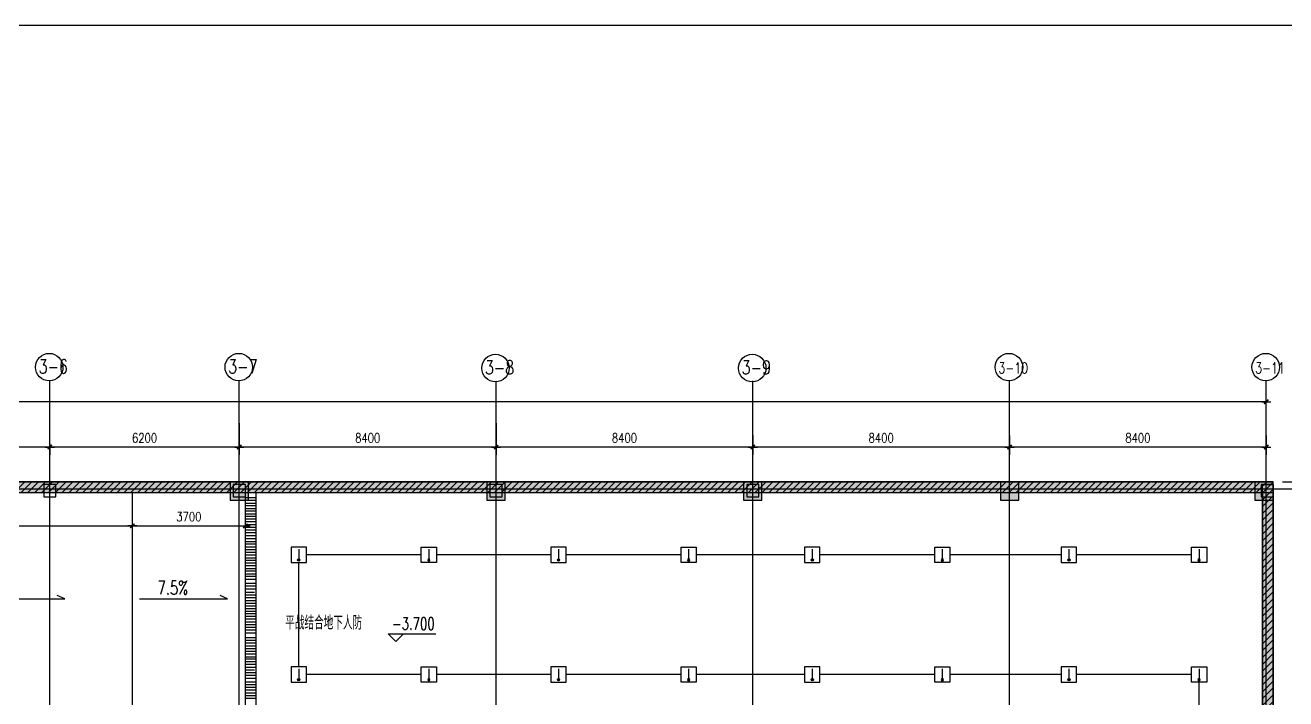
# Model space of a CAD drawing. Extents: x -170759 to 304867, y -311201 to 112352.
# Drawn here: x 71957 to 113200, y -229184 to -207136 of the extents above; entities that cross this region are included whole.
import ezdxf

# ---------------------------------------------------------------- set-up
doc = ezdxf.new("R2010")
doc.units = 0
doc.linetypes.add('DOT2', pattern=[0.125, 0, -0.125])
doc.linetypes.add('DOTE', pattern=[2.42, 2, -0.2, 0.02, -0.2])
doc.layers.get('0').update_dxf_attribs({"linetype": 'CONTINUOUS'})
doc.layers.get('DEFPOINTS').update_dxf_attribs({"linetype": 'CONTINUOUS'})
for name, color, linetype in [('4', 2, 'DOT2'), ('AXIS', 3, 'CONTINUOUS'), ('DOTE', 251, 'CONTINUOUS'), ('EQUIP', 3, 'CONTINUOUS'), ('STAIR', 2, 'CONTINUOUS'), ('TC', 253, 'CONTINUOUS'), ('TEXT', 6, 'CONTINUOUS'), ('TXT', 3, 'CONTINUOUS'), ('WALL', 7, 'CONTINUOUS'), ('WIRE', 1, 'CONTINUOUS'), ('导线', 1, 'CONTINUOUS'), ('柱子', 170, 'CONTINUOUS')]:
    doc.layers.add(name, color=color, linetype=linetype)
doc.styles.add('DIM_FONT', font='SIMPLEX.shx', dxfattribs={"width": 0.8})
doc.styles.add('HZTXT', font='txt.shx', dxfattribs={"width": 0.8, "bigfont": 'hztxt.shx'})
doc.styles.add('STYLE1', font='txt.shx', dxfattribs={"width": 0.8, "bigfont": 'HZTXT.shx'})
doc.dimstyles.new('AXIS', dxfattribs={"dimtxt": 300, "dimasz": 1, "dimexe": 250, "dimexo": 300, "dimgap": 150, "dimtad": 1, "dimdec": 0, "dimdsep": 46, "dimtxsty": 'DIM_FONT', "dimblk": '_DIMX', "dimblk1": '_DIMX', "dimblk2": '_DIMX', "dimcen": 2.5, "dimse1": 1, "dimse2": 1, "dimclrd": 3, "dimclre": 3, "dimclrt": 7, "dimadec": 0, "dimazin": 0, "dimtfac": 1, "dimtdec": 0, "dimtix": 1, "dimtmove": 2, "dimatfit": 3, "dimldrblk": '_DIMX', "dimfxl": 0, "dimtolj": 1, "dimtzin": 0, "dimarcsym": 0})
doc.dimstyles.new('NORMAL', dxfattribs={"dimtxt": 300, "dimasz": 1, "dimexe": 250, "dimexo": 300, "dimgap": 150, "dimtad": 1, "dimdec": 0, "dimzin": 0, "dimdsep": 46, "dimtxsty": 'DIM_FONT', "dimblk": '_DIMX', "dimblk1": '_DIMX', "dimblk2": '_DIMX', "dimsah": 1, "dimcen": 2.5, "dimclrt": 7, "dimadec": 0, "dimazin": 0, "dimtfac": 1, "dimtdec": 0, "dimtix": 1, "dimtmove": 2, "dimatfit": 3, "dimldrblk": '_DIMX', "dimfxl": 0, "dimtolj": 1, "dimtzin": 0, "dimarcsym": 0})

# ---------------------------------------------------------------- blocks, each defined once
blk = doc.blocks.new('_DIMX')
blk.add_line((-150, 0), (150, 0))
at = {"const_width": 50}
blk.add_lwpolyline([(-70, -70), (70, 70)], dxfattribs=at)
blk = doc.blocks.new('*D400')
at = {"layer": 'DEFPOINTS', "color": 0}
for p in [(30762, -219462), (112562, -219970), (30762, -220240)]:
    blk.add_point(p, dxfattribs=at)
at = {"layer": 'TC', "color": 0, "lineweight": -2}
for p, q in [((30762, -219940), (30762, -219212)), ((112562, -219670), (112562, -219212)), ((112561, -219462), (30763, -219462))]:
    blk.add_line(p, q, dxfattribs=at)
at = {"layer": 'TC', "color": 0, "lineweight": -2, "rotation": 180}
blk.add_blockref('_DIMX', (30762, -219462), dxfattribs=at)
at = {"layer": 'TC', "color": 0, "lineweight": -2}
blk.add_blockref('_DIMX', (112562, -219462), dxfattribs=at)
at = {"layer": 'TC', "color": 7, "insert": (70988, -219162), "char_height": 300, "attachment_point": 5, "style": 'DIM_FONT'}
blk.add_mtext('\\A1;81800', dxfattribs=at)
blk = doc.blocks.new('*D417')
at = {"layer": 'DEFPOINTS', "color": 0}
for p in [(78962, -219866, 0), (87362, -219866, 0), (78962, -220944)]:
    blk.add_point(p, dxfattribs=at)
at = {"layer": 'TC', "color": 0, "lineweight": -2}
for p, q in [((78962, -220166), (78962, -221194)), ((87361, -220944), (78963, -220944))]:
    blk.add_line(p, q, dxfattribs=at)
at = {"layer": 'TC', "color": 0, "lineweight": -2, "rotation": 180}
blk.add_blockref('_DIMX', (78962, -220944), dxfattribs=at)
at = {"layer": 'TC', "color": 0, "lineweight": -2}
blk.add_blockref('_DIMX', (87362, -220944), dxfattribs=at)
at = {"layer": 'TC', "color": 7, "insert": (83162, -220644), "char_height": 300, "attachment_point": 5, "style": 'DIM_FONT'}
blk.add_mtext('\\A1;8400', dxfattribs=at)
blk = doc.blocks.new('*D424')
at = {"layer": 'DEFPOINTS', "color": 0}
for p in [(64362, -220540, 0), (72762, -220540, 0), (64362, -220944)]:
    blk.add_point(p, dxfattribs=at)
at = {"layer": 'TC', "color": 0, "lineweight": -2}
for p, q in [((64362, -220840), (64362, -221194)), ((72761, -220944), (64363, -220944))]:
    blk.add_line(p, q, dxfattribs=at)
at = {"layer": 'TC', "color": 0, "lineweight": -2, "rotation": 180}
blk.add_blockref('_DIMX', (64362, -220944), dxfattribs=at)
at = {"layer": 'TC', "color": 0, "lineweight": -2}
blk.add_blockref('_DIMX', (72762, -220944), dxfattribs=at)
at = {"layer": 'TC', "color": 7, "insert": (68562, -220644), "char_height": 300, "attachment_point": 5, "style": 'DIM_FONT'}
blk.add_mtext('\\A1;8400', dxfattribs=at)
blk = doc.blocks.new('*D426')
at = {"layer": 'DEFPOINTS', "color": 0}
for p in [(78962, -219866, 0), (72762, -220540, 0), (72762, -220944)]:
    blk.add_point(p, dxfattribs=at)
at = {"layer": 'TC', "color": 0, "lineweight": -2}
for p, q in [((72762, -220840), (72762, -221194)), ((78961, -220944), (72763, -220944))]:
    blk.add_line(p, q, dxfattribs=at)
at = {"layer": 'TC', "color": 0, "lineweight": -2, "rotation": 180}
blk.add_blockref('_DIMX', (72762, -220944), dxfattribs=at)
at = {"layer": 'TC', "color": 0, "lineweight": -2}
blk.add_blockref('_DIMX', (78962, -220944), dxfattribs=at)
at = {"layer": 'TC', "color": 7, "insert": (75862, -220644), "char_height": 300, "attachment_point": 5, "style": 'DIM_FONT'}
blk.add_mtext('\\A1;6200', dxfattribs=at)
blk = doc.blocks.new('*D427')
at = {"layer": 'DEFPOINTS', "color": 0}
for p in [(95762, -220270, 0), (104162, -220270, 0), (95762, -220944)]:
    blk.add_point(p, dxfattribs=at)
at = {"layer": 'TC', "color": 0, "lineweight": -2}
for p, q in [((95762, -220570), (95762, -221194)), ((104162, -220570), (104162, -221194)), ((104161, -220944), (95763, -220944))]:
    blk.add_line(p, q, dxfattribs=at)
at = {"layer": 'TC', "color": 0, "lineweight": -2, "rotation": 180}
blk.add_blockref('_DIMX', (95762, -220944), dxfattribs=at)
at = {"layer": 'TC', "color": 0, "lineweight": -2}
blk.add_blockref('_DIMX', (104162, -220944), dxfattribs=at)
at = {"layer": 'TC', "color": 7, "insert": (99962, -220644), "char_height": 300, "attachment_point": 5, "style": 'DIM_FONT'}
blk.add_mtext('\\A1;8400', dxfattribs=at)
blk = doc.blocks.new('_LINKPT1')
blk.add_line((0, 0), (0, 0))
blk = doc.blocks.new('M_I13KNT')
for p, q in [((0.5, 0.5), (-0.5, 0.5)), ((-0.5, 0.5), (-0.5, -0.5)), ((0, 0.375), (0, -0.412)), ((0.5, -0.5), (0.5, 0.5)), ((-0.5, -0.5), (0.5, -0.5))]:
    blk.add_line(p, q)
blk.add_circle((0, -0.338), 0.075)
for points in [[(-0.065, -0.3), (0.065, -0.3), (-0.075, -0.338), (0.075, -0.338)], [(-0.065, -0.375), (0.065, -0.375), (-0.075, -0.338), (0.075, -0.338)], [(-0.037, -0.273), (0.038, -0.273), (-0.065, -0.3), (0.065, -0.3)], [(-0.037, -0.402), (0.038, -0.402), (-0.065, -0.375), (0.065, -0.375)], [(0, -0.263), (0, -0.263), (-0.037, -0.273), (0.038, -0.273)], [(0, -0.412), (0, -0.412), (-0.037, -0.402), (0.038, -0.402)]]:
    blk.add_solid(points)
for p in [(-0.5, 0), (0, 0.5), (0.5, 0), (0, -0.5)]:
    blk.add_blockref('_LINKPT1', p)
at = {"width": 0.8, "flags": 9}
blk.add_attdef('A', (0, 0), '', height=0.000015, dxfattribs=at)
blk = doc.blocks.new('*D428')
at = {"layer": 'DEFPOINTS', "color": 0}
for p in [(87362, -219866, 0), (95762, -220270, 0), (87362, -220944)]:
    blk.add_point(p, dxfattribs=at)
at = {"layer": 'TC', "color": 0, "lineweight": -2}
for p, q in [((87362, -220166), (87362, -221194)), ((95761, -220944), (87363, -220944))]:
    blk.add_line(p, q, dxfattribs=at)
at = {"layer": 'TC', "color": 0, "lineweight": -2, "rotation": 180}
blk.add_blockref('_DIMX', (87362, -220944), dxfattribs=at)
at = {"layer": 'TC', "color": 0, "lineweight": -2}
blk.add_blockref('_DIMX', (95762, -220944), dxfattribs=at)
at = {"layer": 'TC', "color": 7, "insert": (91562, -220644), "char_height": 300, "attachment_point": 5, "style": 'DIM_FONT'}
blk.add_mtext('\\A1;8400', dxfattribs=at)
blk = doc.blocks.new('*D430')
at = {"layer": 'DEFPOINTS', "color": 0}
for p in [(104162, -220270, 0), (112562, -220270, 0), (104162, -220944)]:
    blk.add_point(p, dxfattribs=at)
at = {"layer": 'TC', "color": 0, "lineweight": -2}
for p, q in [((104162, -220570), (104162, -221194)), ((112562, -220570), (112562, -221194)), ((112561, -220944), (104163, -220944))]:
    blk.add_line(p, q, dxfattribs=at)
at = {"layer": 'TC', "color": 0, "lineweight": -2, "rotation": 180}
blk.add_blockref('_DIMX', (104162, -220944), dxfattribs=at)
at = {"layer": 'TC', "color": 0, "lineweight": -2}
blk.add_blockref('_DIMX', (112562, -220944), dxfattribs=at)
at = {"layer": 'TC', "color": 7, "insert": (108362, -220644), "char_height": 300, "attachment_point": 5, "style": 'DIM_FONT'}
blk.add_mtext('\\A1;8400', dxfattribs=at)
blk = doc.blocks.new('*D431')
at = {"layer": 'AXIS', "color": 0, "lineweight": -2}
for p, q in [((113092, -222077), (115419, -222077)), ((115169, -222076), (115169, -222075)), ((115169, -222307), (115169, -222077)), ((113092, -222307), (115419, -222307)), ((115169, -222308), (115169, -222309))]:
    blk.add_line(p, q, dxfattribs=at)
at = {"layer": 'DEFPOINTS', "color": 0}
for p in [(112792, -222077, 0), (115169, -222077), (112792, -222307, 0)]:
    blk.add_point(p, dxfattribs=at)
at = {"layer": 'AXIS', "color": 0, "lineweight": -2}
for p, rotation in [((115169, -222077), 270), ((115169, -222307), 90)]:
    blk.add_blockref('_DIMX', p, dxfattribs=dict(at, rotation=rotation))
at = {"layer": 'AXIS', "color": 7, "insert": (114869, -222192), "char_height": 300, "attachment_point": 5, "rotation": 90, "style": 'DIM_FONT'}
blk.add_mtext('\\A1;230', dxfattribs=at)

msp = doc.modelspace()

# ---------------------------------------------------------------- hatches: boundary and pattern name
at = {"layer": 'WALL'}
h = msp.add_hatch(dxfattribs=at)
h.set_pattern_fill('AR-CONC', color=256, scale=3, style=0)
h.set_pattern_definition([(50, (50704.1, -264957.1), (546.554, -47.8173), [57.15, -628.65]), (355, (50704.1, -264957.1), (-105.7285, 573.17), [45.72, -502.92]), (100.451, (50749.67, -264961.1), (440.8275, 525.35), [48.57, -534.27]), (46.1842, (50704.1, -264804.7), (813.237, -126.127), [85.725, -942.975]), (96.6356, (50771.9, -264815.2), (712.213, 742.277), [72.855, -801.405]), (351.184, (50704.1, -264804.7), (712.214, 742.275), [68.58, -754.38]), (21, (50780.3, -264842.8), (454.8446, -306.7966), [57.15, -628.65]), (326, (50780.3, -264842.8), (185.406, 552.564), [45.72, -502.92]), (71.4514, (50818.2, -264868.36), (640.2495, 245.7686), [48.57, -534.27]), (37.5, (50704.12, -264957.1), (9.2658, 253.6651), [0, -496.824, 0, -510.54, 0, -504.825]), (7.5, (50704.12, -264957.1), (200.459, 300.5417), [0, -291.084, 0, -485.394, 0, -192.405]), (327.5, (50534.2, -264957.1), (406.7718, -17.18623), [0, -190.5, 0, -594.36, 0, -788.67]), (317.5, (50458, -264957.1), (444.3875, 76.2795), [0, -247.65, 0, -394.716, 0, -560.07])])
h.paths.add_polyline_path([(110991.64473, -245327.46476), (112791.64473, -245327.46476), (112791.64473, -222077.46476), (51913.70716, -222077.46476), (51913.70716, -222427.46476), (112441.64473, -222427.46476), (112441.64473, -243587.46476), (110991.64473, -243587.46476), (110991.64473, -243887.46476), (112441.64473, -243887.46476), (112441.64473, -245087.46476), (110991.64473, -245087.46476)])
h = msp.add_hatch(dxfattribs=at)
h.set_pattern_fill('ANSI31', color=256, scale=50, style=0)
h.set_pattern_definition([(45, (50704.12, -266220.2), (-112.2532, 112.2532), [])])
h.paths.add_polyline_path([(110991.64473, -245327.46476), (112791.64473, -245327.46476), (112791.64473, -222077.46476), (51913.70716, -222077.46476), (51913.70716, -222427.46476), (112441.64473, -222427.46476), (112441.64473, -243587.46476), (110991.64473, -243587.46476), (110991.64473, -243887.46476), (112441.64473, -243887.46476), (112441.64473, -245087.46476), (110991.64473, -245087.46476)])
at = {"layer": '柱子'}
for points in [[(78661.64473, -222077.46476), (78661.64473, -222677.46476), (79261.64473, -222677.46476), (79261.64473, -222077.46476)], [(87061.64473, -222077.46476), (87061.64473, -222677.46476), (87661.64473, -222677.46476), (87661.64473, -222077.46476)], [(95461.64473, -222077.46476), (95461.64473, -222677.46476), (96061.64473, -222677.46476), (96061.64473, -222077.46476)], [(103861.64473, -222077.46476), (103861.64473, -222677.46476), (104461.64473, -222677.46476), (104461.64473, -222077.46476)], [(112191.64473, -222077.46476), (112191.64473, -222677.46476), (112791.64473, -222677.46476), (112791.64473, -222077.46476)]]:
    msp.add_hatch(color=170, dxfattribs=at).paths.add_polyline_path(points)

# ---------------------------------------------------------------- linework, layer by layer
msp.add_lwpolyline([(23691.29394, -207136.00506), (122198.68585, -207136.00506), (122198.68585, -276690.42936), (23691.29394, -276690.42936)], close=True)
at = {"layer": 'DOTE', "color": 251, "linetype": 'DOTE', "ltscale": 0.5}
for p, q in [((72761.64473, -249587.46476, 0), (72761.64473, -218775.83923, 0)), ((78961.64473, -242884.56134, 0), (78961.64473, -218775.83923, 0)), ((87361.64473, -241948.94888, 0), (87361.64473, -218775.83923, 0)), ((95761.64473, -242252.80088, 0), (95761.64473, -218775.83923, 0)), ((104161.64473, -241024.82714, 0), (104161.64473, -218775.83923, 0)), ((112561.64473, -241814.31991, 0), (112561.64473, -218775.83923, 0)), ((112561.64473, -243707.46476, 0), (112561.64473, -222187.46476, 0)), ((28058.98715, -222307.46476, 0), (116504.73377, -222307.46476, 0))]:
    msp.add_line(p, q, dxfattribs=at)
at = {"layer": 'STAIR'}
msp.add_line((75461.64473, -229387.46476, 0), (75461.64473, -222427.46476, 0), dxfattribs=at)
at = {"layer": 'TC'}
for p, q in [((79161.64473, -229651.29658, 0), (79161.64473, -222571.29658, 0)), ((79161.64473, -222594.2488, 0), (79511.64473, -222594.2488, 0)), ((79161.64473, -222679.55765, 0), (79511.64473, -222679.55765, 0)), ((79511.64473, -229855.12189, 0), (79511.64473, -222427.46476, 0)), ((79161.64473, -222777.38689, 0), (79511.64473, -222777.38689, 0)), ((79161.64473, -222861.88202, 0), (79511.64473, -222861.88202, 0)), ((79161.64473, -222950.83681, 0), (79511.64473, -222950.83681, 0)), ((79161.64473, -223036.14567, 0), (79511.64473, -223036.14567, 0)), ((79161.64473, -223133.9749, 0), (79511.64473, -223133.9749, 0)), ((79161.64473, -223207.77197, 0), (79511.64473, -223207.77197, 0)), ((79161.64473, -223296.72676, 0), (79511.64473, -223296.72676, 0)), ((79161.64473, -223382.03562, 0), (79511.64473, -223382.03562, 0)), ((79161.64473, -223479.86485, 0), (79511.64473, -223479.86485, 0)), ((79161.64473, -223564.35998, 0), (79511.64473, -223564.35998, 0)), ((79161.64473, -223653.31478, 0), (79511.64473, -223653.31478, 0)), ((79161.64473, -223738.62363, 0), (79511.64473, -223738.62363, 0)), ((79161.64473, -223836.45287, 0), (79511.64473, -223836.45287, 0)), ((79161.64473, -223941.31001, 0), (79511.64473, -223941.31001, 0)), ((79161.64473, -224030.2648, 0), (79511.64473, -224030.2648, 0)), ((79161.64473, -224115.57366, 0), (79511.64473, -224115.57366, 0)), ((79161.64473, -224213.4029, 0), (79511.64473, -224213.4029, 0)), ((79161.64473, -224297.89802, 0), (79511.64473, -224297.89802, 0)), ((79161.64473, -224386.85282, 0), (79511.64473, -224386.85282, 0)), ((79161.64473, -224472.16167, 0), (79511.64473, -224472.16167, 0)), ((79161.64473, -224569.99091, 0), (79511.64473, -224569.99091, 0)), ((79161.64473, -224643.78797, 0), (79511.64473, -224643.78797, 0)), ((79161.64473, -224732.74277, 0), (79511.64473, -224732.74277, 0)), ((79161.64473, -224818.05162, 0), (79511.64473, -224818.05162, 0)), ((79161.64473, -224915.88086, 0), (79511.64473, -224915.88086, 0)), ((79161.64473, -225000.37599, 0), (79511.64473, -225000.37599, 0)), ((79161.64473, -225089.33078, 0), (79511.64473, -225089.33078, 0)), ((79161.64473, -225174.63964, 0), (79511.64473, -225174.63964, 0)), ((79161.64473, -225272.46888, 0), (79511.64473, -225272.46888, 0)), ((79161.64473, -225403.86902, 0), (79511.64473, -225403.86902, 0)), ((79161.64473, -225489.17787, 0), (79511.64473, -225489.17787, 0)), ((79161.64473, -225587.00711, 0), (79511.64473, -225587.00711, 0)), ((79161.64473, -225691.86425, 0), (79461.64473, -225691.86425, 0)), ((79161.64473, -225780.81904, 0), (79511.64473, -225780.81904, 0)), ((79161.64473, -225866.1279, 0), (79511.64473, -225866.1279, 0)), ((79161.64473, -225963.95714, 0), (79511.64473, -225963.95714, 0)), ((79161.64473, -226048.45226, 0), (79511.64473, -226048.45226, 0)), ((79161.64473, -226137.40706, 0), (79511.64473, -226137.40706, 0)), ((79161.64473, -226222.71591, 0), (79511.64473, -226222.71591, 0)), ((79161.64473, -226320.54515, 0), (79511.64473, -226320.54515, 0)), ((79161.64473, -226394.34221, 0), (79511.64473, -226394.34221, 0)), ((79161.64473, -226483.29701, 0), (79511.64473, -226483.29701, 0)), ((79161.64473, -226568.60586, 0), (79511.64473, -226568.60586, 0)), ((79161.64473, -226666.4351, 0), (79511.64473, -226666.4351, 0)), ((79161.64473, -226750.93023, 0), (79511.64473, -226750.93023, 0)), ((79161.64473, -226839.88502, 0), (79511.64473, -226839.88502, 0)), ((79161.64473, -226925.19388, 0), (79511.64473, -226925.19388, 0)), ((79161.64473, -227023.02312, 0), (79511.64473, -227023.02312, 0)), ((79161.64473, -227176.33439, 0), (79511.64473, -227176.33439, 0)), ((79161.64473, -227265.28918, 0), (79511.64473, -227265.28918, 0)), ((79161.64473, -227350.59804, 0), (79511.64473, -227350.59804, 0)), ((79161.64473, -227448.42728, 0), (79511.64473, -227448.42728, 0)), ((79161.64473, -227532.9224, 0), (79511.64473, -227532.9224, 0)), ((79161.64473, -227621.8772, 0), (79511.64473, -227621.8772, 0)), ((79161.64473, -227707.18605, 0), (79511.64473, -227707.18605, 0)), ((79161.64473, -227805.01529, 0), (79511.64473, -227805.01529, 0)), ((79161.64473, -227878.81235, 0), (79511.64473, -227878.81235, 0)), ((79161.64473, -227967.76715, 0), (79511.64473, -227967.76715, 0)), ((79161.64473, -228053.07601, 0), (79511.64473, -228053.07601, 0)), ((79161.64473, -228150.90524, 0), (79511.64473, -228150.90524, 0)), ((79161.64473, -228235.40037, 0), (79461.64473, -228235.40037, 0)), ((79161.64473, -228324.35516, 0), (79511.64473, -228324.35516, 0)), ((79161.64473, -228409.66402, 0), (79511.64473, -228409.66402, 0)), ((79161.64473, -228507.49326, 0), (79511.64473, -228507.49326, 0)), ((79161.64473, -228627.05622, 0), (79511.64473, -228627.05622, 0)), ((79161.64473, -228711.55134, 0), (79511.64473, -228711.55134, 0)), ((79161.64473, -228800.50614, 0), (79511.64473, -228800.50614, 0)), ((79161.64473, -228885.81499, 0), (79511.64473, -228885.81499, 0)), ((79161.64473, -228983.64423, 0), (79511.64473, -228983.64423, 0)), ((79161.64473, -229075.19792, 0), (79511.64473, -229075.19792, 0)), ((79161.64473, -229159.69305, 0), (79511.64473, -229159.69305, 0))]:
    msp.add_line(p, q, dxfattribs=at)
for centre in [(72743.18783, -218326.44434, 0), (78943.18783, -218326.44434, 0), (87343.18783, -218357.79655, 0), (95743.18783, -218357.79655, 0), (104143.18783, -218326.44434, 0), (112543.18783, -218326.44434, 0)]:
    msp.add_circle(centre, 449.77374, dxfattribs=at)
at = {"layer": 'TEXT', "color": 3}
msp.add_lwpolyline([(84335.20084, -227057.86208), (84085.20084, -227307.96072), (83835.20084, -227057.86208), (85392.88697, -227057.86208)], dxfattribs=at)
at = {"layer": 'TXT', "color": 3, "linetype": 'Continuous'}
for p, q in [((57229.97572, -225907.46476, 0), (73252.77315, -225907.46476, 0)), ((73252.77315, -225907.46476, 0), (73004.43065, -225799.66868)), ((75691.63652, -225907.46476, 0), (78579.22863, -225907.46476, 0)), ((78579.22863, -225907.46476, 0), (78330.88614, -225799.66868))]:
    msp.add_line(p, q, dxfattribs=at)
at = {"layer": 'WALL'}
for p, q in [((51913.70716, -222077.46476, 0), (112791.64473, -222077.46476, 0)), ((112441.64473, -243587.46476, 0), (112441.64473, -222171.29658, 0)), ((112441.64473, -222171.29658, 0), (112791.64473, -222171.29658, 0)), ((112791.64473, -222171.29658, 0), (112791.64473, -245327.46476, 0)), ((51161.64473, -222427.46476, 0), (112791.64473, -222427.46476, 0))]:
    msp.add_line(p, q, dxfattribs=at)
at = {"layer": 'WALL', "elevation": 0}
for points in [[(110991.64473, -245327.46476), (112791.64473, -245327.46476), (112791.64473, -222077.46476), (51913.70716, -222077.46476), (51913.70716, -222427.46476), (112441.64473, -222427.46476), (112441.64473, -243587.46476), (110991.64473, -243587.46476), (110991.64473, -243887.46476), (112441.64473, -243887.46476), (112441.64473, -245087.46476), (110991.64473, -245087.46476)], [(72561.64473, -222571.29658), (72961.64473, -222571.29658), (72961.64473, -222171.29658), (72561.64473, -222171.29658)], [(78761.64473, -222571.29658), (79161.64473, -222571.29658), (79161.64473, -222171.29658), (78761.64473, -222171.29658)], [(87161.64473, -222571.29658), (87561.64473, -222571.29658), (87561.64473, -222171.29658), (87161.64473, -222171.29658)], [(95561.64473, -222571.29658), (95961.64473, -222571.29658), (95961.64473, -222171.29658), (95561.64473, -222171.29658)], [(112391.64473, -222571.29658), (112791.64473, -222571.29658), (112791.64473, -222171.29658), (112391.64473, -222171.29658)]]:
    msp.add_lwpolyline(points, close=True, dxfattribs=at)
at = {"layer": 'WIRE'}
for p, q in [((84912.76608, -224469.8604, 0), (81155.00877, -224469.8604, 0)), ((89155.00877, -224469.8604, 0), (85412.76608, -224469.8604, 0)), ((93412.76608, -224469.8604, 0), (89655.00877, -224469.8604, 0)), ((97455.00877, -224469.8604, 0), (93912.76608, -224469.8604, 0)), ((101712.76608, -224469.8604, 0), (97955.00877, -224469.8604, 0)), ((105855.00877, -224469.8604, 0), (102212.76608, -224469.8604, 0)), ((110112.76608, -224469.8604, 0), (106355.00877, -224469.8604, 0)), ((84912.76608, -228390.97316, 0), (81155.00877, -228390.97316, 0)), ((89155.00877, -228390.97316, 0), (85412.76608, -228390.97316, 0)), ((93412.76608, -228390.97316, 0), (89655.00877, -228390.97316, 0)), ((97455.00877, -228390.97316, 0), (93912.76608, -228390.97316, 0)), ((101712.76608, -228390.97316, 0), (97955.00877, -228390.97316, 0)), ((105855.00877, -228390.97316, 0), (102212.76608, -228390.97316, 0)), ((110112.76608, -228390.97316, 0), (106355.00877, -228390.97316, 0))]:
    msp.add_line(p, q, dxfattribs=at)
at = {"layer": '导线'}
for p, q in [((80905.00877, -228140.97316, 0), (80905.00877, -224719.8604, 0)), ((110362.76608, -232541.3304, 0), (110362.76608, -228640.97316, 0))]:
    msp.add_line(p, q, dxfattribs=at)
at = {"layer": '柱子', "color": 170, "elevation": 0}
for points in [[(78661.64473, -222077.46476), (78661.64473, -222677.46476), (79261.64473, -222677.46476), (79261.64473, -222077.46476), (78661.64473, -222077.46476)], [(87061.64473, -222077.46476), (87061.64473, -222677.46476), (87661.64473, -222677.46476), (87661.64473, -222077.46476), (87061.64473, -222077.46476)], [(95461.64473, -222077.46476), (95461.64473, -222677.46476), (96061.64473, -222677.46476), (96061.64473, -222077.46476), (95461.64473, -222077.46476)], [(103861.64473, -222077.46476), (103861.64473, -222677.46476), (104461.64473, -222677.46476), (104461.64473, -222077.46476), (103861.64473, -222077.46476)], [(112191.64473, -222077.46476), (112191.64473, -222677.46476), (112791.64473, -222677.46476), (112791.64473, -222077.46476), (112191.64473, -222077.46476)]]:
    msp.add_lwpolyline(points, dxfattribs=at)

# ---------------------------------------------------------------- block references
at = {"layer": 'EQUIP', "yscale": 500, "zscale": 500}
for p, xscale in [((80905.00877, -224469.8604, 0), 500), ((85162.76608, -224469.8604, 0), -500), ((89405.00877, -224469.8604, 0), 500), ((93662.76608, -224469.8604, 0), -500), ((97705.00877, -224469.8604, 0), 500), ((101962.76608, -224469.8604, 0), -500), ((106105.00877, -224469.8604, 0), 500), ((110362.76608, -224469.8604, 0), -500), ((80905.00877, -228390.97316, 0), 500), ((85162.76608, -228390.97316, 0), -500), ((89405.00877, -228390.97316, 0), 500), ((93662.76608, -228390.97316, 0), -500), ((97705.00877, -228390.97316, 0), 500), ((101962.76608, -228390.97316, 0), -500), ((106105.00877, -228390.97316, 0), 500), ((110362.76608, -228390.97316, 0), -500)]:
    msp.add_blockref('M_I13KNT', p, dxfattribs=dict(at, xscale=xscale))

# ---------------------------------------------------------------- texts
at = {"layer": '4', "style": 'STYLE1', "width": 0.75}
for s, height, p in [('3-6', 450, (72399.8629, -218531.18267, 0)), ('3-7', 450, (78599.8629, -218531.18267, 0)), ('3-8', 450, (86999.8629, -218562.53488, 0)), ('3-9', 450, (95399.8629, -218562.53488, 0)), ('3-10', 350, (103799.8629, -218531.18267, 0)), ('3-11', 350, (112199.8629, -218531.18267, 0))]:
    msp.add_text(s, height=height, dxfattribs=at).set_placement(p)
at = {"layer": 'TEXT', "color": 3, "style": 'HZTXT', "width": 0.7}
msp.add_text('-3.700', height=400, dxfattribs=at).set_placement((83961.94043, -226921.21026))
at = {"layer": 'TXT', "color": 3, "linetype": 'Continuous', "style": 'HZTXT', "width": 0.7}
for s, p in [('7.5%', (76288.70001, -225774.45327)), ('平战结合地下人防', (80461.89959, -226918.59224))]:
    msp.add_text(s, height=450, dxfattribs=at).set_placement(p)

# ---------------------------------------------------------------- dimensions: what is measured, and where the dimension line sits
at = {"layer": 'AXIS'}
dim = msp.add_linear_dim(base=(115168.66982, -222077.46476), p1=(112791.64473, -222307.46476, 0), p2=(112791.64473, -222077.46476, 0), angle=90, dimstyle='NORMAL', dxfattribs=at)
dim.commit()
dim.dimension.update_dxf_attribs({"geometry": '*D431', "text_midpoint": (114868.66982, -222192.46476)})
for base, p1, p2 in [((75461.64473, -223523.41254), (55761.64473, -223523.42577, 0), (75461.64473, -223991.3369, 0)), ((79161.64473, -223523.41254), (75461.64473, -223991.3369, 0), (79161.64473, -223479.86485, 0))]:
    msp.add_linear_dim(base=base, p1=p1, p2=p2, dimstyle='AXIS', override={"dimse1": 1}, dxfattribs=at).render()
at = {"layer": 'TC'}
dim = msp.add_linear_dim(base=(30761.64473, -219462.22883), p1=(112561.64473, -219970.28143), p2=(30761.64473, -220239.63165), dimstyle='NORMAL', dxfattribs=at)
dim.commit()
dim.dimension.update_dxf_attribs({"geometry": '*D400', "text_midpoint": (70988.01417, -219162.22883), "dimtype": 160})
for base, p1, p2, picture, middle in [((72761.64473, -220943.65729), (78961.64473, -219866.25513, 0), (72761.64473, -220539.63165, 0), '*D426', (75861.64473, -220643.65729)), ((78961.64473, -220943.65729), (87361.64473, -219866.25513, 0), (78961.64473, -219866.25513, 0), '*D417', (83161.64473, -220643.65729)), ((87361.64473, -220943.65729), (95761.64473, -220270.28143, 0), (87361.64473, -219866.25513, 0), '*D428', (91561.64473, -220643.65729)), ((64361.64473, -220943.65729), (72761.64473, -220539.63165, 0), (64361.64473, -220539.63165, 0), '*D424', (68561.64473, -220643.65729))]:
    dim = msp.add_linear_dim(base=base, p1=p1, p2=p2, dimstyle='NORMAL', override={"dimse1": 1}, dxfattribs=at)
    dim.commit()
    dim.dimension.update_dxf_attribs({"geometry": picture, "text_midpoint": middle})
for base, p1, p2, picture, middle in [((95761.64473, -220943.65729), (104161.64473, -220270.28143, 0), (95761.64473, -220270.28143, 0), '*D427', (99961.64473, -220643.65729)), ((104161.64473, -220943.65729), (112561.64473, -220270.28143, 0), (104161.64473, -220270.28143, 0), '*D430', (108361.64473, -220643.65729))]:
    dim = msp.add_linear_dim(base=base, p1=p1, p2=p2, dimstyle='NORMAL', dxfattribs=at)
    dim.commit()
    dim.dimension.update_dxf_attribs({"geometry": picture, "text_midpoint": middle})

doc.saveas('drawing.dxf')
